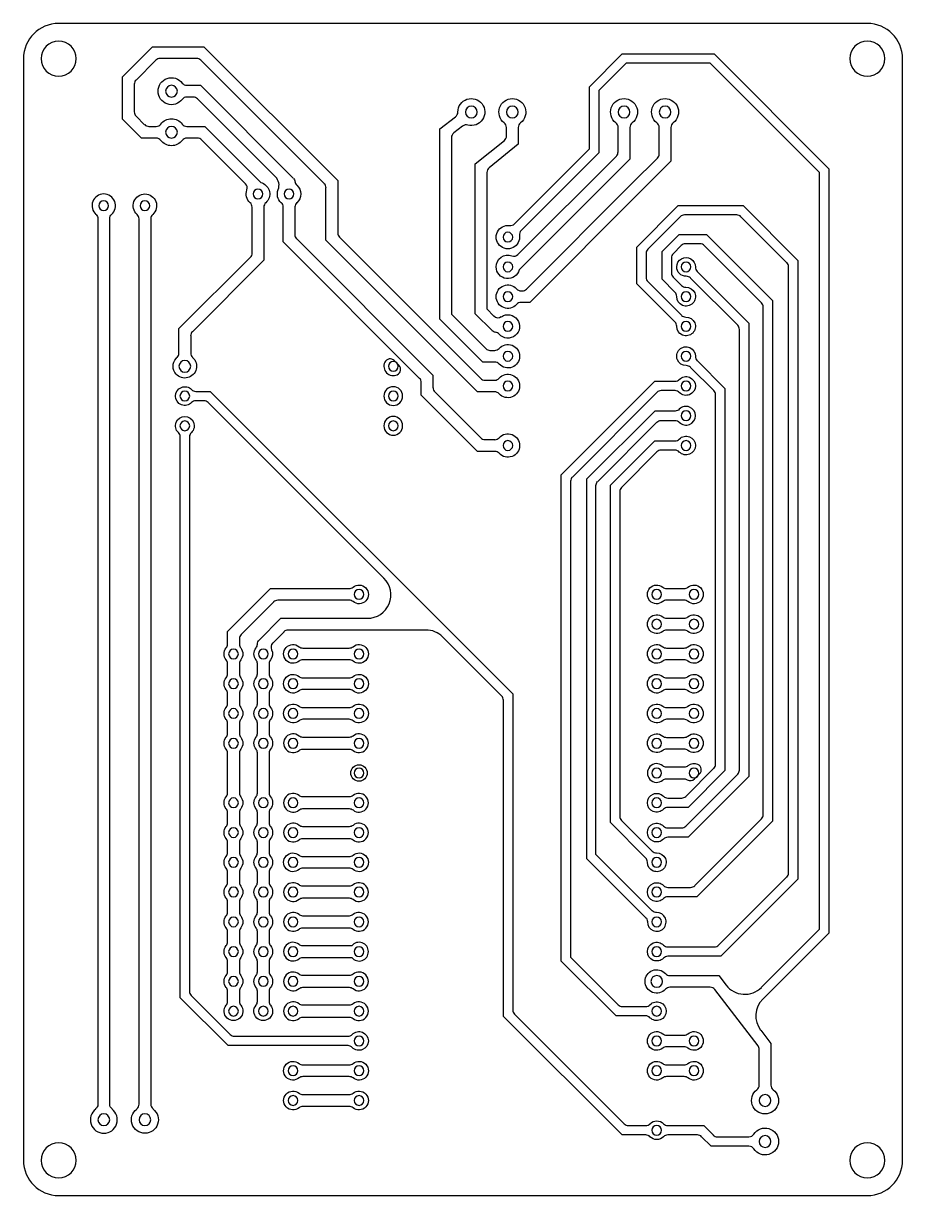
# Model space of a CAD drawing. Extents: x -387 to -312, y 0 to 100.
import ezdxf

# ---------------------------------------------------------------- set-up
doc = ezdxf.new("R2010")
doc.units = 0
doc.layers.add('MOSFET$MASK', color=7, linetype='CONTINUOUS')
doc.layers.add('MOSFET$TRACES', color=7, linetype='CONTINUOUS')

msp = doc.modelspace()

# ---------------------------------------------------------------- linework, layer by layer
at = {"layer": 'MOSFET$MASK'}
for p, q in [((-315, 100), (-384, 100)), ((-387, 97), (-387, 3)), ((-312, 3), (-312, 97)), ((-384, 0), (-315, 0))]:
    msp.add_line(p, q, dxfattribs=at)
at = {"layer": 'MOSFET$MASK', "extrusion": (0, 0, -1)}
for centre in [(384, 97), (315, 97), (384, 3), (315, 3)]:
    msp.add_circle(centre, 1.5, dxfattribs=at)
at = {"layer": 'MOSFET$MASK'}
for centre, start, end in [((-384, 97), 90, 180), ((-315, 97), 360, 90), ((-384, 3), 180, 270), ((-315, 3), 270, 0)]:
    msp.add_arc(centre, 3, start, end, dxfattribs=at)
at = {"layer": 'MOSFET$TRACES'}
for p, q in [((-315, 100), (-384, 100)), ((-378.54, 95.44, -1.5), (-375.98, 98, -1.5)), ((-375.98, 98, -1.5), (-371.6, 98, -1.5)), ((-371.6, 98, -1.5), (-360.19, 86.59, -1.5)), ((-372.22, 97, -1.5), (-375.35, 97, -1.5)), ((-338.7, 94.6, -1.5), (-335.91, 97.4, -1.5)), ((-335.91, 97.4, -1.5), (-328.08, 97.4, -1.5)), ((-328.08, 97.4, -1.5), (-318.28, 87.6, -1.5)), ((-387, 97), (-387, 3)), ((-375.71, 96.86, -1.5), (-377.39, 95.17, -1.5)), ((-361.33, 86.32, -1.5), (-371.86, 96.86, -1.5)), ((-335.58, 96.6, -1.5), (-337.9, 94.27, -1.5)), ((-328.41, 96.6, -1.5), (-335.58, 96.6, -1.5)), ((-319.08, 87.27, -1.5), (-328.41, 96.6, -1.5)), ((-312, 3), (-312, 97)), ((-378.54, 91.83, -1.5), (-378.54, 95.44, -1.5)), ((-377.54, 94.82, -1.5), (-377.54, 92.45, -1.5)), ((-373.06, 94.72, -1.5), (-371.9, 94.72, -1.5)), ((-371.9, 94.72, -1.5), (-363.98, 86.8, -1.5)), ((-338.7, 89.3, -1.5), (-338.7, 94.6, -1.5)), ((-337.9, 94.27, -1.5), (-337.9, 88.97, -1.5)), ((-372.52, 93.72, -1.5), (-373.06, 93.72, -1.5)), ((-365.49, 86.9, -1.5), (-372.16, 93.57, -1.5)), ((-377.39, 92.1, -1.5), (-376.66, 91.36, -1.5)), ((-351.49, 91.01, -1.5), (-350.14, 92.04, -1.5)), ((-376.93, 90.22, -1.5), (-378.54, 91.83, -1.5)), ((-376.3, 91.22, -1.5), (-375.68, 91.22, -1.5)), ((-373.06, 91.22, -1.5), (-371.53, 91.22, -1.5)), ((-371.53, 91.22, -1.5), (-366.82, 86.51, -1.5)), ((-351.49, 87.59, -1.5), (-351.49, 91.01, -1.5)), ((-349.53, 91.24, -1.5), (-350.29, 90.66, -1.5)), ((-345.79, 90.4, -1.5), (-345.79, 91.13, -1.5)), ((-344.79, 91.13, -1.5), (-344.79, 89.69, -1.5)), ((-336.26, 89.04, -1.5), (-336.26, 91.13, -1.5)), ((-335.26, 91.13, -1.5), (-335.26, 88.42, -1.5)), ((-332.76, 88.86, -1.5), (-332.76, 91.13, -1.5)), ((-331.76, 91.13, -1.5), (-331.76, 88.24, -1.5)), ((-375.68, 90.22, -1.5), (-376.93, 90.22, -1.5)), ((-372.15, 90.22, -1.5), (-373.06, 90.22, -1.5)), ((-368.05, 86.32, -1.5), (-371.8, 90.07, -1.5)), ((-350.49, 90.26, -1.5), (-350.49, 87.59, -1.5)), ((-348.46, 88.01, -1.5), (-345.97, 90.02, -1.5)), ((-344.79, 89.69, -1.5), (-347.27, 87.68, -1.5)), ((-345.1, 82.9, -1.5), (-338.7, 89.3, -1.5)), ((-348.46, 75.23, -1.5), (-348.46, 88.01, -1.5)), ((-344.81, 80.29, -1.5), (-336.41, 88.69, -1.5)), ((-335.26, 88.42, -1.5), (-344.7, 78.98, -1.5)), ((-337.9, 88.97, -1.5), (-344.54, 82.34, -1.5)), ((-335.06, 86.36, -1.5), (-332.91, 88.51, -1.5)), ((-331.76, 88.24, -1.5), (-334.35, 85.65, -1.5)), ((-351.49, 74.78, -1.5), (-351.49, 87.59, -1.5)), ((-350.49, 87.59, -1.5), (-350.49, 75.2, -1.5)), ((-347.46, 87.29, -1.5), (-347.46, 75.64, -1.5)), ((-319.08, 22.73, -1.5), (-319.08, 87.27, -1.5)), ((-318.28, 87.6, -1.5), (-318.28, 22.4, -1.5)), ((-360.19, 86.59, -1.5), (-360.19, 82.12, -1.5)), ((-344.08, 77.34, -1.5), (-335.06, 86.36, -1.5)), ((-361.19, 81.5, -1.5), (-361.19, 85.97, -1.5)), ((-334.35, 85.65, -1.5), (-343.81, 76.19, -1.5)), ((-367.49, 80.41, -1.5), (-367.49, 84.33, -1.5)), ((-366.49, 84.33, -1.5), (-366.49, 79.79, -1.5)), ((-364.84, 81.36, -1.5), (-364.84, 84.34, -1.5)), ((-363.84, 84.34, -1.5), (-363.84, 81.98, -1.5)), ((-334.68, 80.92, -1.5), (-331.14, 84.46, -1.5)), ((-331.14, 84.46, -1.5), (-325.61, 84.46, -1.5)), ((-325.61, 84.46, -1.5), (-320.93, 79.78, -1.5)), ((-380.64, 83.33, -1.5), (-380.64, 7.79, -1.5)), ((-379.64, 7.79, -1.5), (-379.64, 83.34, -1.5)), ((-377.14, 7.79, -1.5), (-377.14, 83.33, -1.5)), ((-376.14, 83.33, -1.5), (-376.14, 7.79, -1.5)), ((-330.96, 83.51, -1.5), (-333.73, 80.73, -1.5)), ((-326.14, 83.66, -1.5), (-330.61, 83.66, -1.5)), ((-321.87, 79.59, -1.5), (-325.79, 83.51, -1.5)), ((-353.2, 69.72, -1.5), (-364.84, 81.36, -1.5)), ((-363.69, 81.62, -1.5), (-352.06, 69.99, -1.5)), ((-348.26, 68.57, -1.5), (-361.19, 81.5, -1.5)), ((-360.04, 81.77, -1.5), (-347.99, 69.72, -1.5)), ((-332.52, 80.54, -1.5), (-331.06, 82, -1.5)), ((-330.88, 81.05, -1.5), (-331.57, 80.35, -1.5)), ((-331.06, 82, -1.5), (-328.73, 82, -1.5)), ((-329.27, 81.2, -1.5), (-330.53, 81.2, -1.5)), ((-324.03, 76.16, -1.5), (-328.92, 81.05, -1.5)), ((-328.73, 82, -1.5), (-323.09, 76.35, -1.5)), ((-373.73, 73.96, -1.5), (-367.64, 80.05, -1.5)), ((-334.68, 77.79, -1.5), (-334.68, 80.92, -1.5)), ((-333.88, 80.38, -1.5), (-333.88, 78.33, -1.5)), ((-332.52, 78.18, -1.5), (-332.52, 80.54, -1.5)), ((-331.72, 80, -1.5), (-331.72, 78.71, -1.5)), ((-366.49, 79.79, -1.5), (-372.58, 73.69, -1.5)), ((-321.73, 27.53, -1.5), (-321.73, 79.24, -1.5)), ((-320.93, 79.78, -1.5), (-320.93, 26.99, -1.5)), ((-331.42, 77.07, -1.5), (-332.52, 78.18, -1.5)), ((-331.57, 78.36, -1.5), (-330.85, 77.64, -1.5)), ((-326.06, 74.26, -1.5), (-330.09, 78.28, -1.5)), ((-329.52, 78.85, -1.5), (-325.12, 74.44, -1.5)), ((-344.55, 77.19, -1.5), (-344.43, 77.19, -1.5)), ((-331.42, 74.53, -1.5), (-334.68, 77.79, -1.5)), ((-333.73, 77.98, -1.5), (-330.85, 75.1, -1.5)), ((-343.81, 76.19, -1.5), (-344.55, 76.19, -1.5)), ((-323.09, 76.35, -1.5), (-323.09, 31.95, -1.5)), ((-350.49, 75.2, -1.5), (-347.55, 72.26, -1.5)), ((-347.02, 73.79, -1.5), (-348.46, 75.23, -1.5)), ((-347.46, 75.64, -1.5), (-346.86, 75.04, -1.5)), ((-323.89, 32.49, -1.5), (-323.89, 75.81, -1.5)), ((-347.82, 71.11, -1.5), (-351.49, 74.78, -1.5)), ((-325.12, 74.44, -1.5), (-325.12, 35.76, -1.5)), ((-373.73, 71.87, -1.5), (-373.73, 73.96, -1.5)), ((-372.73, 73.34, -1.5), (-372.73, 71.87, -1.5)), ((-325.92, 36.3, -1.5), (-325.92, 73.9, -1.5)), ((-347.2, 72.11, -1.5), (-346.79, 72.11, -1.5)), ((-373.97, 71.42, -1.5), (-373.9, 71.5, -1.5)), ((-354.97, 70.84, -1.5), (-355.37, 71.24, -1.5)), ((-346.79, 71.11, -1.5), (-347.82, 71.11, -1.5)), ((-329.52, 71.23, -1.5), (-327.15, 68.85, -1.5)), ((-328.1, 68.67, -1.5), (-330.09, 70.66, -1.5)), ((-353.06, 68.29, -1.5), (-353.06, 69.37, -1.5)), ((-352.06, 69.99, -1.5), (-352.06, 68.91, -1.5)), ((-347.64, 69.57, -1.5), (-346.79, 69.57, -1.5)), ((-341.12, 61.49, -1.5), (-333.14, 69.47, -1.5)), ((-333.14, 69.47, -1.5), (-331.41, 69.47, -1.5)), ((-372.29, 68.61, -1.5), (-371.06, 68.61, -1.5)), ((-371.06, 68.61, -1.5), (-345.25, 42.8, -1.5)), ((-348.26, 63.49, -1.5), (-353.06, 68.29, -1.5)), ((-351.91, 68.56, -1.5), (-347.99, 64.64, -1.5)), ((-346.79, 68.57, -1.5), (-348.26, 68.57, -1.5)), ((-332.95, 68.52, -1.5), (-340.17, 61.3, -1.5)), ((-331.41, 68.67, -1.5), (-332.6, 68.67, -1.5)), ((-327.95, 36.8, -1.5), (-327.95, 68.32, -1.5)), ((-327.15, 68.85, -1.5), (-327.15, 36.27, -1.5)), ((-371.6, 67.81, -1.5), (-372.29, 67.81, -1.5)), ((-356.25, 52.66, -1.5), (-371.25, 67.67, -1.5)), ((-333.14, 66.93, -1.5), (-338.96, 61.11, -1.5)), ((-331.41, 66.93, -1.5), (-333.14, 66.93, -1.5)), ((-332.6, 66.13, -1.5), (-331.41, 66.13, -1.5)), ((-338.01, 60.92, -1.5), (-332.95, 65.98, -1.5)), ((-373.63, 16.88, -1.5), (-373.63, 64.74, -1.5)), ((-372.83, 64.74, -1.5), (-372.83, 17.42, -1.5)), ((-347.64, 64.49, -1.5), (-346.79, 64.49, -1.5)), ((-336.93, 60.6, -1.5), (-333.14, 64.39, -1.5)), ((-333.14, 64.39, -1.5), (-331.41, 64.39, -1.5)), ((-346.79, 63.49, -1.5), (-348.26, 63.49, -1.5)), ((-332.95, 63.44, -1.5), (-335.98, 60.41, -1.5)), ((-331.41, 63.59, -1.5), (-332.6, 63.59, -1.5)), ((-341.12, 20.01, -1.5), (-341.12, 61.49, -1.5)), ((-338.96, 61.11, -1.5), (-338.96, 28.77, -1.5)), ((-340.32, 60.95, -1.5), (-340.32, 20.34, -1.5)), ((-338.16, 29.1, -1.5), (-338.16, 60.57, -1.5)), ((-336.93, 31.82, -1.5), (-336.93, 60.6, -1.5)), ((-336.13, 60.06, -1.5), (-336.13, 32.36, -1.5)), ((-369.58, 48.13, -1.5), (-365.92, 51.79, -1.5)), ((-365.92, 51.79, -1.5), (-359.2, 51.79, -1.5)), ((-332.14, 51.79, -1.5), (-330.63, 51.79, -1.5)), ((-365.65, 50.64, -1.5), (-368.43, 47.86, -1.5)), ((-359.2, 50.79, -1.5), (-365.3, 50.79, -1.5)), ((-330.63, 50.79, -1.5), (-332.14, 50.79, -1.5)), ((-366.89, 47.39, -1.5), (-365.04, 49.25, -1.5)), ((-365.04, 49.25, -1.5), (-357.66, 49.25, -1.5)), ((-332.14, 49.25, -1.5), (-330.63, 49.25, -1.5)), ((-369.58, 47.04, -1.5), (-369.58, 48.13, -1.5)), ((-364.77, 48.1, -1.5), (-365.73, 47.14, -1.5)), ((-352.66, 48.25, -1.5), (-364.42, 48.25, -1.5)), ((-330.63, 48.25, -1.5), (-332.14, 48.25, -1.5)), ((-368.58, 47.51, -1.5), (-368.58, 47.04, -1.5)), ((-346.2, 42.62, -1.5), (-351.25, 47.66, -1.5)), ((-363.17, 46.71, -1.5), (-359.2, 46.71, -1.5)), ((-332.14, 46.71, -1.5), (-330.63, 46.71, -1.5)), ((-369.58, 44.5, -1.5), (-369.58, 45.38, -1.5)), ((-368.58, 45.38, -1.5), (-368.58, 44.5, -1.5)), ((-367.04, 44.5, -1.5), (-367.04, 45.38, -1.5)), ((-366.04, 45.38, -1.5), (-366.04, 44.5, -1.5)), ((-359.2, 45.71, -1.5), (-363.17, 45.71, -1.5)), ((-330.63, 45.71, -1.5), (-332.14, 45.71, -1.5)), ((-363.17, 44.17, -1.5), (-359.2, 44.17, -1.5)), ((-332.14, 44.17, -1.5), (-330.63, 44.17, -1.5)), ((-359.2, 43.17, -1.5), (-363.17, 43.17, -1.5)), ((-330.63, 43.17, -1.5), (-332.14, 43.17, -1.5)), ((-369.58, 41.96, -1.5), (-369.58, 42.84, -1.5)), ((-368.58, 42.84, -1.5), (-368.58, 41.96, -1.5)), ((-367.04, 41.96, -1.5), (-367.04, 42.84, -1.5)), ((-366.04, 42.84, -1.5), (-366.04, 41.96, -1.5)), ((-346.05, 15.29, -1.5), (-346.05, 42.26, -1.5)), ((-345.25, 42.8, -1.5), (-345.25, 15.83, -1.5)), ((-363.17, 41.63, -1.5), (-359.2, 41.63, -1.5)), ((-332.14, 41.63, -1.5), (-330.63, 41.63, -1.5)), ((-369.58, 39.42, -1.5), (-369.58, 40.3, -1.5)), ((-368.58, 40.3, -1.5), (-368.58, 39.42, -1.5)), ((-367.04, 39.42, -1.5), (-367.04, 40.3, -1.5)), ((-366.04, 40.3, -1.5), (-366.04, 39.42, -1.5)), ((-359.2, 40.63, -1.5), (-363.17, 40.63, -1.5)), ((-330.63, 40.63, -1.5), (-332.14, 40.63, -1.5)), ((-359.2, 39.09, -1.5), (-363.17, 39.09, -1.5)), ((-332.14, 39.09, -1.5), (-330.63, 39.09, -1.5)), ((-363.17, 38.09, -1.5), (-359.2, 38.09, -1.5)), ((-330.63, 38.09, -1.5), (-332.14, 38.09, -1.5)), ((-369.58, 34.34, -1.5), (-369.58, 37.76, -1.5)), ((-368.58, 37.76, -1.5), (-368.58, 34.34, -1.5)), ((-367.04, 34.34, -1.5), (-367.04, 37.76, -1.5)), ((-366.04, 37.76, -1.5), (-366.04, 34.34, -1.5)), ((-330.63, 36.55, -1.5), (-332.14, 36.55, -1.5)), ((-330.49, 34.06, -1.5), (-328.1, 36.45, -1.5)), ((-327.15, 36.27, -1.5), (-330.3, 33.11, -1.5)), ((-332.14, 35.55, -1.5), (-330.63, 35.55, -1.5)), ((-330.49, 31.52, -1.5), (-326.06, 35.94, -1.5)), ((-325.12, 35.76, -1.5), (-330.3, 30.57, -1.5)), ((-329.74, 35.54, -1.5), (-329.32, 35.97, -1.5)), ((-359.2, 34.01, -1.5), (-363.17, 34.01, -1.5)), ((-363.17, 33.01, -1.5), (-359.2, 33.01, -1.5)), ((-332.03, 33.91, -1.5), (-330.84, 33.91, -1.5)), ((-330.3, 33.11, -1.5), (-332.03, 33.11, -1.5)), ((-369.58, 31.8, -1.5), (-369.58, 32.68, -1.5)), ((-368.58, 32.68, -1.5), (-368.58, 31.8, -1.5)), ((-367.04, 31.8, -1.5), (-367.04, 32.68, -1.5)), ((-366.04, 32.68, -1.5), (-366.04, 31.8, -1.5)), ((-335.98, 32.01, -1.5), (-333.35, 29.38, -1.5)), ((-329.73, 26.44, -1.5), (-324.03, 32.13, -1.5)), ((-359.2, 31.47, -1.5), (-363.17, 31.47, -1.5)), ((-333.92, 28.81, -1.5), (-336.93, 31.82, -1.5)), ((-332.03, 31.37, -1.5), (-330.84, 31.37, -1.5)), ((-323.09, 31.95, -1.5), (-329.54, 25.49, -1.5)), ((-369.58, 29.26, -1.5), (-369.58, 30.14, -1.5)), ((-368.58, 30.14, -1.5), (-368.58, 29.26, -1.5)), ((-367.04, 29.26, -1.5), (-367.04, 30.14, -1.5)), ((-366.04, 30.14, -1.5), (-366.04, 29.26, -1.5)), ((-363.17, 30.47, -1.5), (-359.2, 30.47, -1.5)), ((-330.3, 30.57, -1.5), (-332.03, 30.57, -1.5)), ((-333.35, 24.3, -1.5), (-338.16, 29.1, -1.5)), ((-363.17, 28.93, -1.5), (-359.2, 28.93, -1.5)), ((-338.96, 28.77, -1.5), (-333.92, 23.73, -1.5)), ((-369.58, 26.72, -1.5), (-369.58, 27.6, -1.5)), ((-368.58, 27.6, -1.5), (-368.58, 26.72, -1.5)), ((-367.04, 26.72, -1.5), (-367.04, 27.6, -1.5)), ((-366.04, 27.6, -1.5), (-366.04, 26.72, -1.5)), ((-359.2, 27.93, -1.5), (-363.17, 27.93, -1.5)), ((-327.7, 21.36, -1.5), (-321.87, 27.18, -1.5)), ((-359.2, 26.39, -1.5), (-363.17, 26.39, -1.5)), ((-332.03, 26.29, -1.5), (-330.08, 26.29, -1.5)), ((-320.93, 26.99, -1.5), (-327.51, 20.41, -1.5)), ((-369.58, 24.18, -1.5), (-369.58, 25.06, -1.5)), ((-368.58, 25.06, -1.5), (-368.58, 24.18, -1.5)), ((-367.04, 24.18, -1.5), (-367.04, 25.06, -1.5)), ((-366.04, 25.06, -1.5), (-366.04, 24.18, -1.5)), ((-363.17, 25.39, -1.5), (-359.2, 25.39, -1.5)), ((-329.54, 25.49, -1.5), (-332.03, 25.49, -1.5)), ((-359.2, 23.85, -1.5), (-363.17, 23.85, -1.5)), ((-369.58, 21.64, -1.5), (-369.58, 22.52, -1.5)), ((-368.58, 22.52, -1.5), (-368.58, 21.64, -1.5)), ((-367.04, 21.64, -1.5), (-367.04, 22.52, -1.5)), ((-366.04, 22.52, -1.5), (-366.04, 21.64, -1.5)), ((-363.17, 22.85, -1.5), (-359.2, 22.85, -1.5)), ((-324.05, 17.76, -1.5), (-319.08, 22.73, -1.5)), ((-318.28, 22.4, -1.5), (-323.93, 16.75, -1.5)), ((-358.99, 21.31, -1.5), (-363.17, 21.31, -1.5)), ((-332.03, 21.21, -1.5), (-328.05, 21.21, -1.5)), ((-363.17, 20.31, -1.5), (-358.99, 20.31, -1.5)), ((-336.44, 15.33, -1.5), (-341.12, 20.01, -1.5)), ((-340.32, 20.34, -1.5), (-336.25, 16.28, -1.5)), ((-327.51, 20.41, -1.5), (-332.03, 20.41, -1.5)), ((-369.58, 19.1, -1.5), (-369.58, 19.98, -1.5)), ((-368.58, 19.98, -1.5), (-368.58, 19.1, -1.5)), ((-367.04, 19.1, -1.5), (-367.04, 19.98, -1.5)), ((-366.04, 19.98, -1.5), (-366.04, 19.1, -1.5)), ((-359.2, 18.77, -1.5), (-363.17, 18.77, -1.5)), ((-331.85, 18.77, -1.5), (-327.68, 18.77, -1.5)), ((-327.68, 18.77, -1.5), (-327.05, 17.96, -1.5)), ((-372.68, 17.07, -1.5), (-369.35, 13.74, -1.5)), ((-369.58, 16.56, -1.5), (-369.58, 17.44, -1.5)), ((-368.58, 17.44, -1.5), (-368.58, 16.56, -1.5)), ((-367.04, 16.56, -1.5), (-367.04, 17.44, -1.5)), ((-366.04, 17.44, -1.5), (-366.04, 16.56, -1.5)), ((-363.17, 17.77, -1.5), (-359.2, 17.77, -1.5)), ((-328.42, 17.77, -1.5), (-331.85, 17.77, -1.5)), ((-324.33, 12.77, -1.5), (-328.02, 17.57, -1.5)), ((-369.54, 12.79, -1.5), (-373.63, 16.88, -1.5)), ((-359.2, 16.23, -1.5), (-363.17, 16.23, -1.5)), ((-335.9, 16.13, -1.5), (-333.91, 16.13, -1.5)), ((-363.17, 15.23, -1.5), (-359.2, 15.23, -1.5)), ((-335.93, 5.17, -1.5), (-346.05, 15.29, -1.5)), ((-345.1, 15.48, -1.5), (-335.74, 6.12, -1.5)), ((-333.91, 15.33, -1.5), (-336.44, 15.33, -1.5)), ((-324.1, 14.11, -1.5), (-323.23, 12.98, -1.5)), ((-369, 13.59, -1.5), (-359.31, 13.59, -1.5)), ((-332.14, 13.69, -1.5), (-330.63, 13.69, -1.5)), ((-359.31, 12.79, -1.5), (-369.54, 12.79, -1.5)), ((-330.63, 12.69, -1.5), (-332.14, 12.69, -1.5)), ((-324.23, 9.42, -1.5), (-324.23, 12.47, -1.5)), ((-323.23, 12.98, -1.5), (-323.23, 9.42, -1.5)), ((-363.17, 11.15, -1.5), (-359.2, 11.15, -1.5)), ((-332.14, 11.15, -1.5), (-330.63, 11.15, -1.5)), ((-359.2, 10.15, -1.5), (-363.17, 10.15, -1.5)), ((-330.63, 10.15, -1.5), (-332.14, 10.15, -1.5)), ((-363.17, 8.61, -1.5), (-359.2, 8.61, -1.5)), ((-359.2, 7.61, -1.5), (-363.17, 7.61, -1.5)), ((-333.91, 5.17, -1.5), (-335.93, 5.17, -1.5)), ((-335.39, 5.97, -1.5), (-333.91, 5.97, -1.5)), ((-332.03, 5.97, -1.5), (-328.96, 5.97, -1.5)), ((-329.5, 5.17, -1.5), (-332.03, 5.17, -1.5)), ((-328.33, 4.21, -1.5), (-329.14, 5.02, -1.5)), ((-328.96, 5.97, -1.5), (-328.14, 5.16, -1.5)), ((-327.79, 5.01, -1.5), (-325.11, 5.01, -1.5)), ((-325.11, 4.21, -1.5), (-328.33, 4.21, -1.5)), ((-384, 0), (-315, 0))]:
    msp.add_line(p, q, dxfattribs=at)
at = {"layer": 'MOSFET$TRACES', "extrusion": (0, 0, -1)}
for centre, radius in [((384, 97), 1.5), ((315, 97), 1.5), ((374.37, 94.22, 1.5), 0.5), ((348.79, 92.44, 1.5), 0.5), ((345.29, 92.44, 1.5), 0.5), ((335.76, 92.44, 1.5), 0.5), ((332.26, 92.44, 1.5), 0.5), ((374.37, 90.72, 1.5), 0.5), ((366.99, 85.45, 1.5), 0.415), ((364.34, 85.45, 1.5), 0.415), ((380.15, 84.45, 1.5), 0.415), ((376.64, 84.45, 1.5), 0.415), ((345.67, 81.77, 1.5), 0.415), ((345.67, 79.23, 1.5), 0.415), ((330.47, 79.23, 1.5), 0.415), ((345.67, 76.69, 1.5), 0.415), ((330.47, 76.69, 1.5), 0.415), ((345.67, 74.15, 1.5), 0.415), ((330.47, 74.15, 1.5), 0.415), ((345.67, 71.61, 1.5), 0.415), ((330.47, 71.61, 1.5), 0.415), ((373.23, 70.75, 1.5), 0.5), ((355.45, 70.75, 1.5), 0.415), ((355.45, 68.21, 1.5), 0.8), ((345.67, 69.07, 1.5), 0.415), ((330.47, 69.07, 1.5), 0.415), ((373.23, 68.21, 1.5), 0.415), ((355.45, 68.21, 1.5), 0.415), ((373.23, 65.67, 1.5), 0.415), ((355.45, 65.67, 1.5), 0.8), ((355.45, 65.67, 1.5), 0.415), ((330.47, 66.53, 1.5), 0.415), ((345.67, 63.99, 1.5), 0.415), ((330.47, 63.99, 1.5), 0.415), ((358.37, 51.29, 1.5), 0.415), ((332.97, 51.29, 1.5), 0.415), ((329.8, 51.29, 1.5), 0.415), ((332.97, 48.75, 1.5), 0.415), ((329.8, 48.75, 1.5), 0.415), ((369.08, 46.21, 1.5), 0.415), ((366.54, 46.21, 1.5), 0.415), ((364, 46.21, 1.5), 0.415), ((358.37, 46.21, 1.5), 0.415), ((332.97, 46.21, 1.5), 0.415), ((329.8, 46.21, 1.5), 0.415), ((369.08, 43.67, 1.5), 0.415), ((366.54, 43.67, 1.5), 0.415), ((364, 43.67, 1.5), 0.415), ((358.37, 43.67, 1.5), 0.415), ((332.97, 43.67, 1.5), 0.415), ((329.8, 43.67, 1.5), 0.415), ((369.08, 41.13, 1.5), 0.415), ((366.54, 41.13, 1.5), 0.415), ((364, 41.13, 1.5), 0.415), ((358.37, 41.13, 1.5), 0.415), ((332.97, 41.13, 1.5), 0.415), ((329.8, 41.13, 1.5), 0.415), ((369.08, 38.59, 1.5), 0.415), ((366.54, 38.59, 1.5), 0.415), ((364, 38.59, 1.5), 0.415), ((358.37, 38.59, 1.5), 0.415), ((332.97, 38.59, 1.5), 0.415), ((329.8, 38.59, 1.5), 0.415), ((358.37, 36.05, 1.5), 0.415), ((358.37, 36.05, 1.5), 0.415), ((332.97, 36.05, 1.5), 0.415), ((329.8, 36.05, 1.5), 0.415), ((369.08, 33.51, 1.5), 0.415), ((366.54, 33.51, 1.5), 0.415), ((364, 33.51, 1.5), 0.415), ((358.37, 33.51, 1.5), 0.415), ((332.97, 33.51, 1.5), 0.415), ((369.08, 30.97, 1.5), 0.415), ((366.54, 30.97, 1.5), 0.415), ((364, 30.97, 1.5), 0.415), ((358.37, 30.97, 1.5), 0.415), ((332.97, 30.97, 1.5), 0.415), ((369.08, 28.43, 1.5), 0.415), ((366.54, 28.43, 1.5), 0.415), ((364, 28.43, 1.5), 0.415), ((358.37, 28.43, 1.5), 0.415), ((332.97, 28.43, 1.5), 0.415), ((369.08, 25.89, 1.5), 0.415), ((366.54, 25.89, 1.5), 0.415), ((364, 25.89, 1.5), 0.415), ((358.37, 25.89, 1.5), 0.415), ((332.97, 25.89, 1.5), 0.415), ((369.08, 23.35, 1.5), 0.415), ((366.54, 23.35, 1.5), 0.415), ((364, 23.35, 1.5), 0.415), ((358.37, 23.35, 1.5), 0.415), ((332.97, 23.35, 1.5), 0.415), ((369.08, 20.81, 1.5), 0.415), ((366.54, 20.81, 1.5), 0.415), ((364, 20.81, 1.5), 0.415), ((358.37, 20.81, 1.5), 0.415), ((332.97, 20.81, 1.5), 0.415), ((369.08, 18.27, 1.5), 0.415), ((366.54, 18.27, 1.5), 0.415), ((364, 18.27, 1.5), 0.415), ((358.37, 18.27, 1.5), 0.415), ((332.97, 18.27, 1.5), 0.5), ((369.08, 15.73, 1.5), 0.415), ((366.54, 15.73, 1.5), 0.415), ((364, 15.73, 1.5), 0.415), ((358.37, 15.73, 1.5), 0.415), ((332.97, 15.73, 1.5), 0.415), ((358.37, 13.19, 1.5), 0.415), ((332.97, 13.19, 1.5), 0.415), ((329.8, 13.19, 1.5), 0.415), ((364, 10.65, 1.5), 0.415), ((358.37, 10.65, 1.5), 0.415), ((332.97, 10.65, 1.5), 0.415), ((329.8, 10.65, 1.5), 0.415), ((364, 8.11, 1.5), 0.415), ((358.37, 8.11, 1.5), 0.415), ((323.73, 8.11, 1.5), 0.5), ((380.14, 6.47, 1.5), 0.5), ((376.64, 6.47, 1.5), 0.5), ((332.97, 5.57, 1.5), 0.415), ((323.73, 4.61, 1.5), 0.5), ((384, 3), 1.5), ((315, 3), 1.5)]:
    msp.add_circle(centre, radius, dxfattribs=at)
at = {"layer": 'MOSFET$TRACES'}
msp.add_circle((-358.37, 36.05, -1.5), 0.7, dxfattribs=at)
for centre, radius, start, end in [((-384, 97), 3, 90, 180), ((-315, 97), 3, 360, 90), ((-375.36, 96.52, -1.5), 0.484, 89.197, 135.803), ((-372.21, 96.52, -1.5), 0.484, 44.197, 90.803), ((-377.04, 94.82, -1.5), 0.5, 135, 180), ((-373.06, 95.22, -1.5), 0.5, 217.3052, 270), ((-373.06, 93.22, -1.5), 0.5, 90, 142.6948), ((-372.51, 93.23, -1.5), 0.483, 44.1625, 90.8375), ((-377.04, 92.45, -1.5), 0.5, 180, 225), ((-350.44, 92.44, -1.5), 0.5, 307.3744, 0.0692), ((-376.3, 91.72, -1.5), 0.5, 225, 270), ((-375.68, 91.72, -1.5), 0.5, 270, 322.6948), ((-373.06, 91.72, -1.5), 0.5, 217.3052, 270), ((-349.23, 90.85, -1.5), 0.5, 74.6796, 127.3744), ((-346.29, 91.13, -1.5), 0.5, 0, 52.6948), ((-344.29, 91.13, -1.5), 0.5, 127.3052, 180), ((-336.76, 91.13, -1.5), 0.5, 0, 52.6948), ((-334.76, 91.13, -1.5), 0.5, 127.3052, 180), ((-333.26, 91.13, -1.5), 0.5, 0, 52.6948), ((-331.26, 91.13, -1.5), 0.5, 127.3052, 180), ((-375.68, 89.72, -1.5), 0.5, 37.3052, 90), ((-373.06, 89.72, -1.5), 0.5, 90, 142.6948), ((-372.15, 89.72, -1.5), 0.5, 45, 90), ((-349.99, 90.26, -1.5), 0.5, 127.3744, 180), ((-346.27, 90.4, -1.5), 0.484, 308.0319, 0.9145), ((-336.75, 89.04, -1.5), 0.482, 314.1279, 0.8721), ((-333.26, 88.86, -1.5), 0.5, 315, 0), ((-346.97, 87.3, -1.5), 0.484, 128.0319, 180.9145), ((-368.4, 85.97, -1.5), 0.5, 340.057, 45), ((-366.47, 86.86, -1.5), 0.5, 225, 249.7109), ((-366.17, 86.2, -1.5), 0.974, 337.3603, 45.9959), ((-363.34, 86.57, -1.5), 0.5, 187.2388, 228.1897), ((-361.67, 85.98, -1.5), 0.484, 359.197, 45.803), ((-380.15, 84.45, -1.5), 1, 311.936, 228.4213), ((-367.99, 84.33, -1.5), 0.5, 360, 48.2429), ((-365.99, 84.33, -1.5), 0.5, 131.7571, 180), ((-365.34, 84.34, -1.5), 0.5, 0, 48.1897), ((-363.34, 84.34, -1.5), 0.5, 131.8376, 180), ((-377.64, 83.33, -1.5), 0.5, 0, 48.2429), ((-375.64, 83.33, -1.5), 0.5, 131.7571, 180), ((-330.61, 83.16, -1.5), 0.5, 90, 135), ((-326.14, 83.16, -1.5), 0.5, 45, 90), ((-359.72, 82.11, -1.5), 0.469, 178.4209, 226.5791), ((-345.46, 83.25, -1.5), 0.492, 261.4128, 315.4571), ((-344.19, 81.98, -1.5), 0.5, 135, 188.1301), ((-363.36, 81.97, -1.5), 0.483, 179.1625, 225.8375), ((-330.53, 80.7, -1.5), 0.5, 90, 135), ((-329.27, 80.7, -1.5), 0.5, 45, 90), ((-367.96, 80.39, -1.5), 0.469, 313.4209, 1.5791), ((-345.16, 80.63, -1.5), 0.488, 249.3826, 315.9069), ((-333.38, 80.38, -1.5), 0.5, 135, 180), ((-331.22, 80, -1.5), 0.5, 135, 180), ((-329.17, 79.2, -1.5), 0.5, 178.8131, 225), ((-322.23, 79.24, -1.5), 0.5, 360, 45), ((-333.38, 78.33, -1.5), 0.5, 180, 225), ((-331.22, 78.71, -1.5), 0.5, 180, 225), ((-330.44, 77.93, -1.5), 0.5, 45, 91.1885), ((-344.56, 77.67, -1.5), 0.482, 220.849, 270.9613), ((-344.43, 77.67, -1.5), 0.484, 269.197, 315.803), ((-331.77, 76.72, -1.5), 0.5, 358.8131, 45), ((-330.5, 77.99, -1.5), 0.5, 225, 271.1869), ((-344.56, 75.71, -1.5), 0.484, 89.1384, 139.0513), ((-324.39, 75.81, -1.5), 0.5, 360, 45), ((-346.51, 75.38, -1.5), 0.485, 223.5559, 305.184), ((-330.5, 75.45, -1.5), 0.5, 225, 271.1869), ((-331.77, 74.18, -1.5), 0.5, 358.8131, 45), ((-326.42, 73.9, -1.5), 0.5, 360, 45), ((-372.25, 73.35, -1.5), 0.484, 134.197, 180.803), ((-346.78, 73.17, -1.5), 0.482, 40.9968, 83.5748), ((-347.2, 72.61, -1.5), 0.5, 225, 270), ((-346.79, 72.61, -1.5), 0.5, 270, 318.1897), ((-374.23, 71.87, -1.5), 0.5, 311.8103, 0), ((-372.24, 71.87, -1.5), 0.488, 179.3561, 228.8336), ((-355.45, 70.75, -1.5), 0.8, 154.4712, 295.5288), ((-355.72, 70.88, -1.5), 0.5, 45, 154.4712), ((-346.79, 70.61, -1.5), 0.5, 41.8103, 90), ((-329.17, 71.58, -1.5), 0.5, 178.8131, 225), ((-355.32, 70.48, -1.5), 0.5, 295.5288, 45), ((-330.44, 70.31, -1.5), 0.5, 45, 91.1869), ((-353.54, 69.37, -1.5), 0.484, 359.1369, 45.803), ((-347.65, 70.04, -1.5), 0.469, 223.4209, 271.5791), ((-346.78, 70.05, -1.5), 0.482, 269.0387, 319.151), ((-331.41, 69.97, -1.5), 0.5, 270, 316.1869), ((-372.3, 69.09, -1.5), 0.482, 222.8889, 270.9241), ((-351.57, 68.91, -1.5), 0.483, 179.1012, 225.8386), ((-346.79, 68.07, -1.5), 0.5, 41.8103, 90), ((-332.6, 68.17, -1.5), 0.5, 90, 135), ((-331.41, 68.17, -1.5), 0.5, 43.8131, 90), ((-328.45, 68.32, -1.5), 0.5, 360, 45), ((-372.3, 67.33, -1.5), 0.484, 89.1752, 137.0117), ((-371.6, 67.33, -1.5), 0.484, 44.197, 90.803), ((-330.47, 66.53, -1.5), 0.8, 223.8131, 136.1869), ((-374.13, 64.74, -1.5), 0.5, 0, 46.1869), ((-372.33, 64.74, -1.5), 0.5, 133.8131, 180), ((-347.64, 64.98, -1.5), 0.483, 224.1642, 270.7461), ((-346.78, 64.97, -1.5), 0.483, 269.0118, 318.9986), ((-331.41, 64.89, -1.5), 0.5, 270, 316.1869), ((-346.78, 63.01, -1.5), 0.482, 40.7596, 90.8714), ((-332.6, 63.09, -1.5), 0.5, 90, 135), ((-331.41, 63.09, -1.5), 0.5, 43.8131, 90), ((-339.82, 60.95, -1.5), 0.5, 135, 180), ((-335.63, 60.06, -1.5), 0.5, 135, 180), ((-357.66, 51.25, -1.5), 2, 270, 45), ((-359.2, 52.29, -1.5), 0.5, 270, 309.7151), ((-332.14, 52.29, -1.5), 0.5, 230.2849, 270), ((-330.63, 52.29, -1.5), 0.5, 270, 309.7151), ((-365.3, 50.29, -1.5), 0.5, 90, 135), ((-359.2, 50.29, -1.5), 0.5, 50.2849, 90), ((-332.14, 50.29, -1.5), 0.5, 90, 129.7151), ((-330.63, 50.29, -1.5), 0.5, 50.2849, 90), ((-332.14, 49.75, -1.5), 0.5, 230.2849, 270), ((-330.63, 49.75, -1.5), 0.5, 270, 309.7151), ((-364.42, 47.75, -1.5), 0.5, 90, 135), ((-352.63, 46.32, -1.5), 1.93, 44.197, 90.803), ((-332.14, 47.75, -1.5), 0.5, 90, 129.7151), ((-330.63, 47.75, -1.5), 0.5, 50.2849, 90), ((-370.08, 47.04, -1.5), 0.5, 320.2849, 360), ((-368.08, 47.51, -1.5), 0.5, 135, 180), ((-368.08, 47.04, -1.5), 0.5, 180, 219.7151), ((-367.54, 47.04, -1.5), 0.5, 320.3047, 359.9727), ((-365.38, 46.79, -1.5), 0.5, 135, 206.4745), ((-363.17, 47.21, -1.5), 0.5, 230.2849, 270), ((-359.2, 47.21, -1.5), 0.5, 270, 309.7151), ((-332.14, 47.21, -1.5), 0.5, 230.2849, 270), ((-330.63, 47.21, -1.5), 0.5, 270, 309.7151), ((-370.08, 45.38, -1.5), 0.5, 360, 39.7151), ((-368.08, 45.38, -1.5), 0.5, 140.2849, 180), ((-367.54, 45.38, -1.5), 0.5, 360, 39.7151), ((-365.54, 45.38, -1.5), 0.5, 140.2849, 180), ((-363.17, 45.21, -1.5), 0.5, 90, 129.7151), ((-359.2, 45.21, -1.5), 0.5, 50.2849, 90), ((-332.14, 45.21, -1.5), 0.5, 90, 129.7151), ((-330.63, 45.21, -1.5), 0.5, 50.2849, 90), ((-370.08, 44.5, -1.5), 0.5, 320.2849, 360), ((-368.08, 44.5, -1.5), 0.5, 180, 219.7151), ((-367.54, 44.5, -1.5), 0.5, 320.2849, 0), ((-365.54, 44.5, -1.5), 0.5, 180, 219.7151), ((-363.17, 44.67, -1.5), 0.5, 230.2849, 270), ((-359.2, 44.67, -1.5), 0.5, 270, 309.7151), ((-332.14, 44.67, -1.5), 0.5, 230.2849, 270), ((-330.63, 44.67, -1.5), 0.5, 270, 309.7151), ((-370.08, 42.84, -1.5), 0.5, 0, 39.7151), ((-368.08, 42.84, -1.5), 0.5, 140.2849, 180), ((-367.54, 42.84, -1.5), 0.5, 0, 39.7151), ((-365.54, 42.84, -1.5), 0.5, 140.2849, 180), ((-363.17, 42.67, -1.5), 0.5, 90, 129.7151), ((-359.2, 42.67, -1.5), 0.5, 50.2849, 90), ((-332.14, 42.67, -1.5), 0.5, 90, 129.7151), ((-330.63, 42.67, -1.5), 0.5, 50.2849, 90), ((-346.55, 42.26, -1.5), 0.5, 360, 45), ((-370.08, 41.96, -1.5), 0.5, 320.2849, 0), ((-368.08, 41.96, -1.5), 0.5, 180, 219.7151), ((-367.54, 41.96, -1.5), 0.5, 320.2849, 0), ((-365.54, 41.96, -1.5), 0.5, 180, 219.7151), ((-363.17, 42.13, -1.5), 0.5, 230.2849, 270), ((-359.2, 42.13, -1.5), 0.5, 270, 309.7151), ((-332.14, 42.13, -1.5), 0.5, 230.2849, 270), ((-330.63, 42.13, -1.5), 0.5, 270, 309.7151), ((-370.08, 40.3, -1.5), 0.5, 0, 39.7151), ((-368.08, 40.3, -1.5), 0.5, 140.2849, 180), ((-367.54, 40.3, -1.5), 0.5, 360, 39.7151), ((-365.54, 40.3, -1.5), 0.5, 140.2849, 180), ((-363.17, 40.13, -1.5), 0.5, 90, 129.7151), ((-359.2, 40.13, -1.5), 0.5, 50.2849, 90), ((-332.14, 40.13, -1.5), 0.5, 90, 129.7151), ((-330.63, 40.13, -1.5), 0.5, 50.2849, 90), ((-370.08, 39.42, -1.5), 0.5, 320.2849, 360), ((-368.08, 39.42, -1.5), 0.5, 180, 219.7151), ((-367.54, 39.42, -1.5), 0.5, 320.2849, 360), ((-365.54, 39.42, -1.5), 0.5, 180, 219.7151), ((-364, 38.59, -1.5), 0.8, 50.2849, 309.7151), ((-358.37, 38.59, -1.5), 0.8, 230.2849, 129.7151), ((-332.14, 39.59, -1.5), 0.5, 230.2849, 270), ((-330.63, 39.59, -1.5), 0.5, 270, 309.7151), ((-370.08, 37.76, -1.5), 0.5, 0, 39.7151), ((-368.08, 37.76, -1.5), 0.5, 140.2849, 180), ((-367.54, 37.76, -1.5), 0.5, 360, 39.7151), ((-365.54, 37.76, -1.5), 0.5, 140.2849, 180), ((-332.14, 37.59, -1.5), 0.5, 90, 129.7151), ((-330.63, 37.59, -1.5), 0.5, 50.2849, 90), ((-332.97, 36.05, -1.5), 0.8, 50.2849, 309.7151), ((-329.8, 36.05, -1.5), 0.8, 64.4712, 129.7151), ((-329.67, 36.32, -1.5), 0.5, 315, 64.4712), ((-328.45, 36.8, -1.5), 0.5, 315, 0), ((-326.42, 36.3, -1.5), 0.5, 315, 360), ((-330.1, 35.9, -1.5), 0.5, 237.6937, 315), ((-370.08, 34.34, -1.5), 0.5, 320.2849, 360), ((-368.08, 34.34, -1.5), 0.5, 180, 219.7151), ((-367.54, 34.34, -1.5), 0.5, 320.2849, 0), ((-365.54, 34.34, -1.5), 0.5, 180, 219.7151), ((-364, 33.51, -1.5), 0.8, 50.2849, 309.7151), ((-358.37, 33.51, -1.5), 0.8, 230.2849, 129.7151), ((-332.03, 34.41, -1.5), 0.5, 223.8131, 270), ((-330.84, 34.41, -1.5), 0.5, 270, 315), ((-332.03, 32.61, -1.5), 0.5, 90, 136.1869), ((-370.08, 32.68, -1.5), 0.5, 360, 39.7151), ((-368.08, 32.68, -1.5), 0.5, 140.2849, 180), ((-367.54, 32.68, -1.5), 0.5, 0, 39.7151), ((-365.54, 32.68, -1.5), 0.5, 140.2849, 180), ((-335.63, 32.36, -1.5), 0.5, 180, 225), ((-324.39, 32.49, -1.5), 0.5, 315, 0), ((-370.08, 31.8, -1.5), 0.5, 320.2849, 0), ((-368.08, 31.8, -1.5), 0.5, 180, 219.7151), ((-367.54, 31.8, -1.5), 0.5, 320.2849, 0), ((-365.54, 31.8, -1.5), 0.5, 180, 219.7151), ((-364, 30.97, -1.5), 0.8, 50.2849, 309.7151), ((-358.37, 30.97, -1.5), 0.8, 230.2849, 129.7151), ((-332.03, 31.87, -1.5), 0.5, 223.8131, 270), ((-330.84, 31.87, -1.5), 0.5, 270, 315), ((-370.08, 30.14, -1.5), 0.5, 360, 39.7151), ((-368.08, 30.14, -1.5), 0.5, 140.2849, 180), ((-367.54, 30.14, -1.5), 0.5, 360, 39.7151), ((-365.54, 30.14, -1.5), 0.5, 140.2849, 180), ((-332.03, 30.07, -1.5), 0.5, 90, 136.1869), ((-370.08, 29.26, -1.5), 0.5, 320.2849, 360), ((-368.08, 29.26, -1.5), 0.5, 180, 219.7151), ((-367.54, 29.26, -1.5), 0.5, 320.2849, 360), ((-365.54, 29.26, -1.5), 0.5, 180, 219.7151), ((-363.17, 29.43, -1.5), 0.5, 230.2849, 270), ((-359.2, 29.43, -1.5), 0.5, 270, 309.7151), ((-333, 29.73, -1.5), 0.5, 225, 271.1869), ((-334.27, 28.46, -1.5), 0.5, 358.8131, 45), ((-370.08, 27.6, -1.5), 0.5, 360, 39.7151), ((-368.08, 27.6, -1.5), 0.5, 140.2849, 180), ((-367.54, 27.6, -1.5), 0.5, 360, 39.7151), ((-365.54, 27.6, -1.5), 0.5, 140.2849, 180), ((-363.17, 27.43, -1.5), 0.5, 90, 129.7151), ((-359.2, 27.43, -1.5), 0.5, 50.2849, 90), ((-322.23, 27.53, -1.5), 0.5, 315, 360), ((-370.08, 26.72, -1.5), 0.5, 320.2849, 360), ((-368.08, 26.72, -1.5), 0.5, 180, 219.7151), ((-367.54, 26.72, -1.5), 0.5, 320.2849, 0), ((-365.54, 26.72, -1.5), 0.5, 180, 219.7151), ((-364, 25.89, -1.5), 0.8, 50.2849, 309.7151), ((-358.37, 25.89, -1.5), 0.8, 230.2849, 129.7151), ((-332.03, 26.79, -1.5), 0.5, 223.8131, 270), ((-330.08, 26.79, -1.5), 0.5, 270, 315), ((-370.08, 25.06, -1.5), 0.5, 360, 39.7151), ((-368.08, 25.06, -1.5), 0.5, 140.2849, 180), ((-367.54, 25.06, -1.5), 0.5, 360, 39.7151), ((-365.54, 25.06, -1.5), 0.5, 140.2849, 180), ((-332.03, 24.99, -1.5), 0.5, 90, 136.1869), ((-370.08, 24.18, -1.5), 0.5, 320.2849, 360), ((-368.08, 24.18, -1.5), 0.5, 180, 219.7151), ((-367.54, 24.18, -1.5), 0.5, 320.2849, 360), ((-365.54, 24.18, -1.5), 0.5, 180, 219.7151), ((-364, 23.35, -1.5), 0.8, 50.2849, 309.7151), ((-358.37, 23.35, -1.5), 0.8, 230.2849, 129.7151), ((-332.97, 23.35, -1.5), 0.8, 180, 91.1869), ((-332.97, 23.35, -1.5), 0.8, 178.8131, 180), ((-370.08, 22.52, -1.5), 0.5, 0, 39.7151), ((-368.08, 22.52, -1.5), 0.5, 140.2849, 180), ((-367.54, 22.52, -1.5), 0.5, 360, 39.7151), ((-365.54, 22.52, -1.5), 0.5, 140.2849, 180), ((-370.08, 21.64, -1.5), 0.5, 320.2849, 360), ((-368.08, 21.64, -1.5), 0.5, 180, 219.7151), ((-367.54, 21.64, -1.5), 0.5, 320.2849, 360), ((-365.54, 21.64, -1.5), 0.5, 180, 219.7151), ((-364, 20.81, -1.5), 0.8, 50.2849, 309.7151), ((-358.37, 20.81, -1.5), 0.8, 218.6822, 141.3178), ((-332.03, 21.71, -1.5), 0.5, 223.8131, 270), ((-328.05, 21.71, -1.5), 0.5, 270, 315), ((-370.08, 19.98, -1.5), 0.5, 360, 39.7151), ((-368.08, 19.98, -1.5), 0.5, 140.2849, 180), ((-367.54, 19.98, -1.5), 0.5, 0, 39.7151), ((-365.54, 19.98, -1.5), 0.5, 140.2849, 180), ((-332.03, 19.91, -1.5), 0.5, 90, 136.1869), ((-370.08, 19.1, -1.5), 0.5, 320.2849, 360), ((-368.08, 19.1, -1.5), 0.5, 180, 219.7151), ((-367.54, 19.1, -1.5), 0.5, 320.2849, 0), ((-365.54, 19.1, -1.5), 0.5, 180, 219.7151), ((-364, 18.27, -1.5), 0.8, 50.2849, 309.7151), ((-358.37, 18.27, -1.5), 0.8, 230.2849, 129.7151), ((-331.86, 19.25, -1.5), 0.482, 220.849, 270.9613), ((-372.33, 17.42, -1.5), 0.5, 180, 225), ((-370.08, 17.44, -1.5), 0.5, 360, 39.7151), ((-368.08, 17.44, -1.5), 0.5, 140.2849, 180), ((-367.54, 17.44, -1.5), 0.5, 360, 39.7151), ((-365.54, 17.44, -1.5), 0.5, 140.2849, 180), ((-331.86, 17.29, -1.5), 0.484, 89.1384, 139.0513), ((-328.41, 17.29, -1.5), 0.484, 36.5629, 90.9412), ((-325.46, 19.17, -1.5), 2, 217.5041, 315), ((-370.08, 16.56, -1.5), 0.5, 320.2849, 360), ((-368.08, 16.56, -1.5), 0.5, 180, 219.7151), ((-367.54, 16.56, -1.5), 0.5, 320.2849, 360), ((-365.54, 16.56, -1.5), 0.5, 180, 219.7151), ((-364, 15.73, -1.5), 0.8, 50.2849, 309.7151), ((-358.37, 15.73, -1.5), 0.8, 230.2849, 129.7151), ((-335.9, 16.63, -1.5), 0.5, 225, 270), ((-333.91, 16.63, -1.5), 0.5, 270, 316.1869), ((-322.52, 15.33, -1.5), 2, 135, 217.5041), ((-344.75, 15.83, -1.5), 0.5, 180, 225), ((-333.91, 14.83, -1.5), 0.5, 43.8131, 90), ((-369, 14.09, -1.5), 0.5, 225, 270), ((-359.31, 14.09, -1.5), 0.5, 270, 316.1869), ((-332.14, 14.19, -1.5), 0.5, 230.2849, 270), ((-330.63, 14.19, -1.5), 0.5, 270, 309.7151), ((-359.31, 12.29, -1.5), 0.5, 43.8131, 90), ((-332.14, 12.19, -1.5), 0.5, 90, 129.7151), ((-330.63, 12.19, -1.5), 0.5, 50.2849, 90), ((-324.71, 12.48, -1.5), 0.483, 359.3334, 38.1708), ((-363.17, 11.65, -1.5), 0.5, 230.2849, 270), ((-359.2, 11.65, -1.5), 0.5, 270, 309.7151), ((-332.14, 11.65, -1.5), 0.5, 230.2849, 270), ((-330.63, 11.65, -1.5), 0.5, 270, 309.7151), ((-363.17, 9.65, -1.5), 0.5, 90, 129.7151), ((-359.2, 9.65, -1.5), 0.5, 50.2849, 90), ((-332.14, 9.65, -1.5), 0.5, 90, 129.7151), ((-330.63, 9.65, -1.5), 0.5, 50.2849, 90), ((-324.73, 9.42, -1.5), 0.5, 307.3052, 0), ((-322.73, 9.42, -1.5), 0.5, 180, 232.6948), ((-363.17, 9.11, -1.5), 0.5, 230.2849, 270), ((-359.2, 9.11, -1.5), 0.5, 270, 309.7151), ((-380.14, 6.47, -1.5), 1.15, 127.3052, 52.6948), ((-377.64, 7.79, -1.5), 0.5, 307.3052, 0), ((-375.64, 7.79, -1.5), 0.5, 179.9736, 232.7212), ((-363.17, 7.11, -1.5), 0.5, 90, 129.7151), ((-359.2, 7.11, -1.5), 0.5, 50.2849, 90), ((-335.4, 6.45, -1.5), 0.484, 224.197, 270.803), ((-333.9, 6.45, -1.5), 0.484, 269.1752, 317.0117), ((-332.04, 6.45, -1.5), 0.482, 222.8889, 270.9241), ((-333.9, 4.69, -1.5), 0.482, 42.8889, 90.9241), ((-332.04, 4.69, -1.5), 0.484, 89.1752, 137.0117), ((-329.5, 4.67, -1.5), 0.5, 45, 90), ((-327.79, 5.51, -1.5), 0.5, 225, 270), ((-325.11, 5.51, -1.5), 0.5, 270, 326.9443), ((-325.11, 3.71, -1.5), 0.5, 33.0557, 90), ((-384, 3), 3, 180, 270), ((-315, 3), 3, 270, 0)]:
    msp.add_arc(centre, radius, start, end, dxfattribs=at)
at = {"layer": 'MOSFET$TRACES', "extrusion": (0, 0, -1)}
for centre, radius, start, end in [((374.37, 94.22, 1.5), 1.15, 217.3052, 142.6948), ((348.79, 92.44, 1.5), 1.15, 359.9308, 285.3204), ((345.29, 92.44, 1.5), 1.15, 307.3052, 232.6948), ((335.76, 92.44, 1.5), 1.15, 307.3052, 232.6948), ((332.26, 92.44, 1.5), 1.15, 307.3052, 232.6948), ((374.37, 90.72, 1.5), 1.15, 37.3052, 142.6948), ((374.37, 90.72, 1.5), 1.15, 217.3052, 322.6948), ((366.99, 85.45, 1.5), 1, 110.2891, 228.2429), ((364.31, 86.45, 1.5), 0.483, 134.2999, 173.4613), ((364.34, 85.45, 1.5), 1, 131.8103, 180), ((376.64, 84.45, 1.5), 1, 311.7571, 228.2429), ((366.99, 85.45, 1.5), 1, 311.7571, 19.943), ((364.34, 85.45, 1.5), 1, 311.8103, 21.6438), ((364.34, 85.45, 1.5), 1, 180.0469, 228.163), ((381.14, 83.33, 1.5), 0.5, 131.5787, 180), ((379.14, 83.34, 1.5), 0.5, 0, 48.064), ((345.67, 81.77, 1.5), 1, 171.8699, 98.1301), ((345.68, 79.24, 1.5), 0.993, 359.4407, 110.2698), ((330.47, 79.23, 1.5), 0.8, 0, 181.1869), ((345.67, 79.23, 1.5), 1, 194.2281, 360), ((330.47, 79.23, 1.5), 0.8, 268.8115, 0.0025), ((345.67, 76.69, 1.5), 1, 360, 138.1897), ((330.47, 76.69, 1.5), 0.8, 88.8131, 0), ((345.67, 76.69, 1.5), 1, 221.8103, 0), ((330.47, 76.69, 1.5), 0.8, 0, 1.1869), ((345.67, 74.15, 1.5), 1, 56.26, 318.1897), ((330.47, 74.15, 1.5), 0.8, 88.8131, 1.1869), ((346.66, 74.14, 1.5), 0.5, 277.2388, 315), ((345.67, 71.61, 1.5), 1, 41.8103, 318.1897), ((330.47, 71.61, 1.5), 0.8, 268.8131, 181.1869), ((373.23, 70.75, 1.5), 1, 318.1897, 41.8103), ((373.23, 70.75, 1.5), 1, 131.8103, 318.1897), ((345.67, 69.07, 1.5), 1, 41.8103, 318.1897), ((373.23, 68.21, 1.5), 0.8, 223.8131, 136.1869), ((330.47, 69.07, 1.5), 0.8, 43.8131, 316.1869), ((331.41, 67.43, 1.5), 0.5, 223.8131, 270), ((373.23, 65.67, 1.5), 0.8, 313.8131, 226.1869), ((332.6, 65.63, 1.5), 0.5, 45, 90), ((331.41, 65.63, 1.5), 0.5, 90, 136.1869), ((345.67, 63.99, 1.5), 1, 41.9, 318.2793), ((330.47, 63.99, 1.5), 0.8, 43.8131, 316.1869), ((337.66, 60.57, 1.5), 0.5, 0, 45), ((358.37, 51.29, 1.5), 0.8, 50.2849, 309.7151), ((332.97, 51.29, 1.5), 0.8, 230.2849, 129.7151), ((329.8, 51.29, 1.5), 0.8, 50.2849, 309.7151), ((332.97, 48.75, 1.5), 0.8, 230.2849, 129.7151), ((329.8, 48.75, 1.5), 0.8, 50.2849, 309.7151), ((366.54, 47.04, 1.5), 0.501, 0.0794, 45), ((364, 46.21, 1.5), 0.8, 230.2849, 129.7151), ((358.37, 46.21, 1.5), 0.8, 50.2849, 309.7151), ((332.97, 46.21, 1.5), 0.8, 230.2849, 129.7151), ((329.8, 46.21, 1.5), 0.8, 50.2849, 309.7151), ((369.08, 46.21, 1.5), 0.8, 320.2849, 39.7151), ((369.08, 46.21, 1.5), 0.8, 140.2849, 219.7151), ((366.54, 46.21, 1.5), 0.8, 320.2849, 39.6953), ((366.54, 46.21, 1.5), 0.8, 153.5255, 219.7151), ((369.08, 43.67, 1.5), 0.8, 320.2849, 39.7151), ((369.08, 43.67, 1.5), 0.8, 140.2849, 219.7151), ((366.54, 43.67, 1.5), 0.8, 320.2849, 39.7151), ((366.54, 43.67, 1.5), 0.8, 140.2849, 219.7151), ((364, 43.67, 1.5), 0.8, 230.2849, 129.7151), ((358.37, 43.67, 1.5), 0.8, 50.2849, 309.7151), ((332.97, 43.67, 1.5), 0.8, 230.2849, 129.7151), ((329.8, 43.67, 1.5), 0.8, 50.2849, 309.7151), ((364, 41.13, 1.5), 0.8, 230.2849, 129.7151), ((358.37, 41.13, 1.5), 0.8, 50.2849, 309.7151), ((332.97, 41.13, 1.5), 0.8, 230.2849, 129.7151), ((329.8, 41.13, 1.5), 0.8, 50.2849, 309.7151), ((369.08, 41.13, 1.5), 0.8, 320.2849, 39.7151), ((369.08, 41.13, 1.5), 0.8, 140.2849, 219.7151), ((366.54, 41.13, 1.5), 0.8, 320.2849, 39.7151), ((366.54, 41.13, 1.5), 0.8, 140.2849, 219.7151), ((369.08, 38.59, 1.5), 0.8, 320.2849, 39.7151), ((369.08, 38.59, 1.5), 0.8, 140.2849, 219.7151), ((366.54, 38.59, 1.5), 0.8, 320.2849, 39.7151), ((366.54, 38.59, 1.5), 0.8, 140.2849, 219.7151), ((363.17, 39.59, 1.5), 0.5, 270, 309.7151), ((359.2, 39.59, 1.5), 0.5, 230.2849, 270), ((332.97, 38.59, 1.5), 0.8, 230.2849, 129.7151), ((329.8, 38.59, 1.5), 0.8, 50.2849, 309.7151), ((363.17, 37.59, 1.5), 0.5, 50.2849, 90), ((359.2, 37.59, 1.5), 0.5, 90, 129.7151), ((332.14, 37.05, 1.5), 0.5, 270, 309.7151), ((330.63, 37.05, 1.5), 0.5, 230.2849, 270), ((332.14, 35.05, 1.5), 0.5, 50.2849, 90), ((330.63, 35.05, 1.5), 0.5, 90, 122.3063), ((369.08, 33.51, 1.5), 0.8, 320.2849, 39.7151), ((369.08, 33.51, 1.5), 0.8, 140.2849, 219.7151), ((366.54, 33.51, 1.5), 0.8, 320.2849, 39.7151), ((366.54, 33.51, 1.5), 0.8, 140.2849, 219.7151), ((363.17, 34.51, 1.5), 0.5, 270, 309.7151), ((359.2, 34.51, 1.5), 0.5, 230.2849, 270), ((332.97, 33.51, 1.5), 0.8, 360, 136.1869), ((363.17, 32.51, 1.5), 0.5, 50.2849, 90), ((359.2, 32.51, 1.5), 0.5, 90, 129.7151), ((332.97, 33.51, 1.5), 0.8, 223.8131, 0), ((369.08, 30.97, 1.5), 0.8, 320.2849, 39.7151), ((369.08, 30.97, 1.5), 0.8, 140.2849, 219.7151), ((366.54, 30.97, 1.5), 0.8, 320.2849, 39.7151), ((366.54, 30.97, 1.5), 0.8, 140.2849, 219.7151), ((363.17, 31.97, 1.5), 0.5, 270, 309.7151), ((359.2, 31.97, 1.5), 0.5, 230.2849, 270), ((332.97, 30.97, 1.5), 0.8, 223.8131, 136.1869), ((363.17, 29.97, 1.5), 0.5, 50.2849, 90), ((359.2, 29.97, 1.5), 0.5, 90, 129.7151), ((364, 28.43, 1.5), 0.8, 230.2849, 129.7151), ((358.37, 28.43, 1.5), 0.8, 50.2849, 309.7151), ((332.97, 28.43, 1.5), 0.8, 88.8131, 360), ((369.08, 28.43, 1.5), 0.8, 320.2849, 39.7151), ((369.08, 28.43, 1.5), 0.8, 140.2849, 219.7151), ((366.54, 28.43, 1.5), 0.8, 320.2849, 39.7151), ((366.54, 28.43, 1.5), 0.8, 140.2849, 219.7151), ((332.97, 28.43, 1.5), 0.8, 360, 1.1869), ((369.08, 25.89, 1.5), 0.8, 320.2849, 39.7151), ((369.08, 25.89, 1.5), 0.8, 140.2849, 219.7151), ((366.54, 25.89, 1.5), 0.8, 320.2849, 39.7151), ((366.54, 25.89, 1.5), 0.8, 140.2849, 219.7151), ((363.17, 26.89, 1.5), 0.5, 270, 309.7151), ((359.2, 26.89, 1.5), 0.5, 230.2849, 270), ((332.97, 25.89, 1.5), 0.8, 223.8131, 136.1869), ((363.17, 24.89, 1.5), 0.5, 50.2849, 90), ((359.2, 24.89, 1.5), 0.5, 90, 129.7151), ((333, 24.65, 1.5), 0.5, 268.8131, 315), ((369.08, 23.35, 1.5), 0.8, 320.2849, 39.7151), ((369.08, 23.35, 1.5), 0.8, 140.2849, 219.7151), ((366.54, 23.35, 1.5), 0.8, 320.2849, 39.7151), ((366.54, 23.35, 1.5), 0.8, 140.2849, 219.7151), ((363.17, 24.35, 1.5), 0.5, 270, 309.7151), ((359.2, 24.35, 1.5), 0.5, 230.2849, 270), ((334.27, 23.38, 1.5), 0.5, 135, 181.1869), ((363.17, 22.35, 1.5), 0.5, 50.2849, 90), ((359.2, 22.35, 1.5), 0.5, 90, 129.7151), ((369.08, 20.81, 1.5), 0.8, 320.2849, 39.7151), ((369.08, 20.81, 1.5), 0.8, 140.2849, 219.7151), ((366.54, 20.81, 1.5), 0.8, 320.2849, 39.7151), ((366.54, 20.81, 1.5), 0.8, 140.2849, 219.7151), ((363.17, 21.81, 1.5), 0.5, 270, 309.7151), ((332.97, 20.81, 1.5), 0.8, 360, 136.1869), ((363.17, 19.81, 1.5), 0.5, 50.2849, 90), ((332.97, 20.81, 1.5), 0.8, 223.8131, 360), ((332.97, 18.27, 1.5), 1, 0, 138.1897), ((369.08, 18.27, 1.5), 0.8, 320.2849, 39.7151), ((369.08, 18.27, 1.5), 0.8, 140.2849, 219.7151), ((366.54, 18.27, 1.5), 0.8, 320.2849, 39.7151), ((366.54, 18.27, 1.5), 0.8, 140.2849, 219.7151), ((363.17, 19.27, 1.5), 0.5, 270, 309.7151), ((359.2, 19.27, 1.5), 0.5, 230.2849, 270), ((332.97, 18.27, 1.5), 1, 221.8103, 360), ((363.17, 17.27, 1.5), 0.5, 50.2849, 90), ((359.2, 17.27, 1.5), 0.5, 90, 129.7151), ((369.08, 15.73, 1.5), 0.8, 140.2849, 39.7151), ((366.54, 15.73, 1.5), 0.8, 140.2849, 39.7151), ((363.17, 16.73, 1.5), 0.5, 270, 309.7151), ((359.2, 16.73, 1.5), 0.5, 230.2849, 270), ((332.97, 15.73, 1.5), 0.8, 43.8131, 316.1869), ((363.17, 14.73, 1.5), 0.5, 50.2849, 90), ((359.2, 14.73, 1.5), 0.5, 90, 129.7151), ((358.37, 13.19, 1.5), 0.8, 43.8131, 316.1869), ((332.97, 13.19, 1.5), 0.8, 230.2849, 129.7151), ((329.8, 13.19, 1.5), 0.8, 50.2849, 309.7151), ((364, 10.65, 1.5), 0.8, 230.2849, 129.7151), ((358.37, 10.65, 1.5), 0.8, 50.2849, 309.7151), ((332.97, 10.65, 1.5), 0.8, 230.2849, 129.7151), ((329.8, 10.65, 1.5), 0.8, 50.2849, 309.7151), ((323.73, 8.11, 1.5), 1.15, 127.3052, 52.6948), ((364, 8.11, 1.5), 0.8, 230.2849, 129.7151), ((358.37, 8.11, 1.5), 0.8, 50.2849, 309.7151), ((381.14, 7.78, 1.5), 0.493, 179.6026, 233.0922), ((379.14, 7.79, 1.5), 0.5, 307.3052, 0), ((376.64, 6.47, 1.5), 1.15, 127.3052, 52.6948), ((332.97, 5.57, 1.5), 0.8, 43.8131, 136.1869), ((332.97, 5.57, 1.5), 0.8, 223.8131, 316.1869), ((323.73, 4.61, 1.5), 1.15, 33.0557, 326.9443)]:
    msp.add_arc(centre, radius, start, end, dxfattribs=at)

doc.saveas('drawing.dxf')
